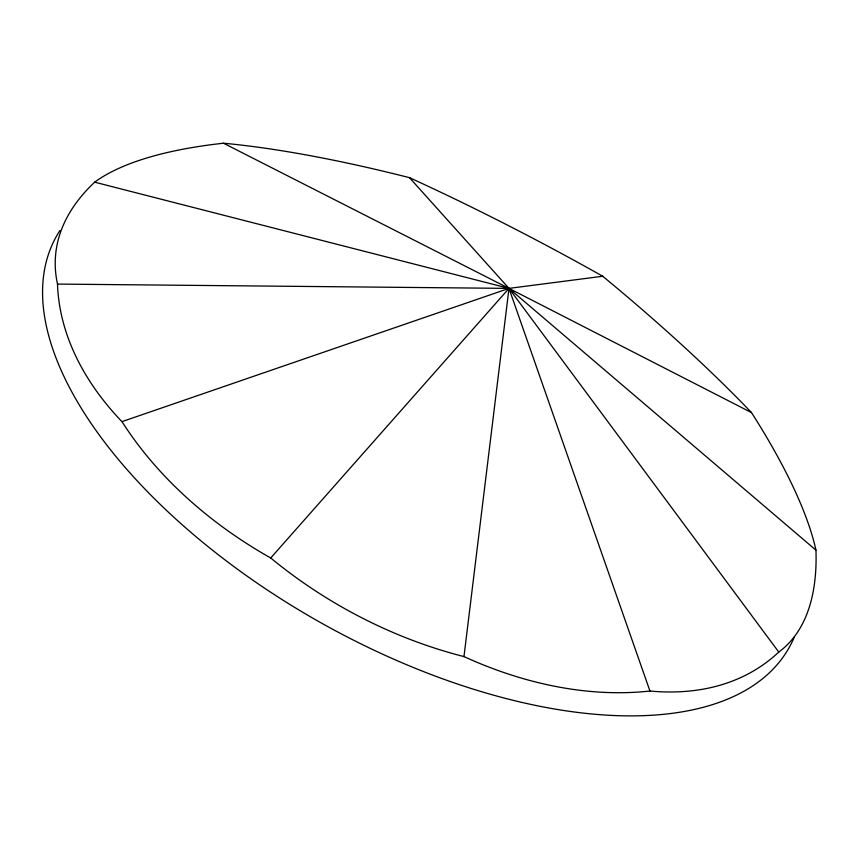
<?xml version="1.0" encoding="UTF-8"?>
<svg xmlns="http://www.w3.org/2000/svg" width="859" height="859" viewBox="0 0 859 859"><rect width="100%" height="100%" fill="white"/><g stroke="black" fill="none" stroke-linecap="round" stroke-linejoin="round"><path stroke-width="1.29" d="M649.952 691.033A393.529 283.116 46.5 0 1 463.978 656.598L508.99 288.388L409.475 177.663A393.529 79.221 17.2 0 0 223.501 143.217A393.39 128.002 9.1 0 0 94.673 182.172A393.39 191.052 4.9 0 0 57.499 284.082A393.529 251.515 6.5 0 0 121.935 421.64M751.485 412.588L508.99 288.388L121.978 421.629A393.39 292.962 15.9 0 0 270.725 557.985L508.99 288.388L602.717 276.254A393.39 69.246 38.4 0 1 751.507 412.599A393.529 110.822 47.4 0 1 815.953 550.157A393.39 171.156 52.9 0 1 778.769 652.067A393.39 234.196 53.3 0 1 649.941 691.023L508.99 288.388L223.533 143.238M57.553 284.082L508.99 288.388L815.91 550.125M94.715 182.183L508.99 288.388L778.737 652.024M409.464 177.652A393.39 57.682 27.6 0 1 602.728 276.254M463.989 656.587A393.39 304.526 31.9 0 1 270.725 557.985M794.274 637.067A420.126 207.481 29.3 0 1 325.572 625.373A420.126 207.481 29.3 0 1 59.947 230.513"/></g></svg>
